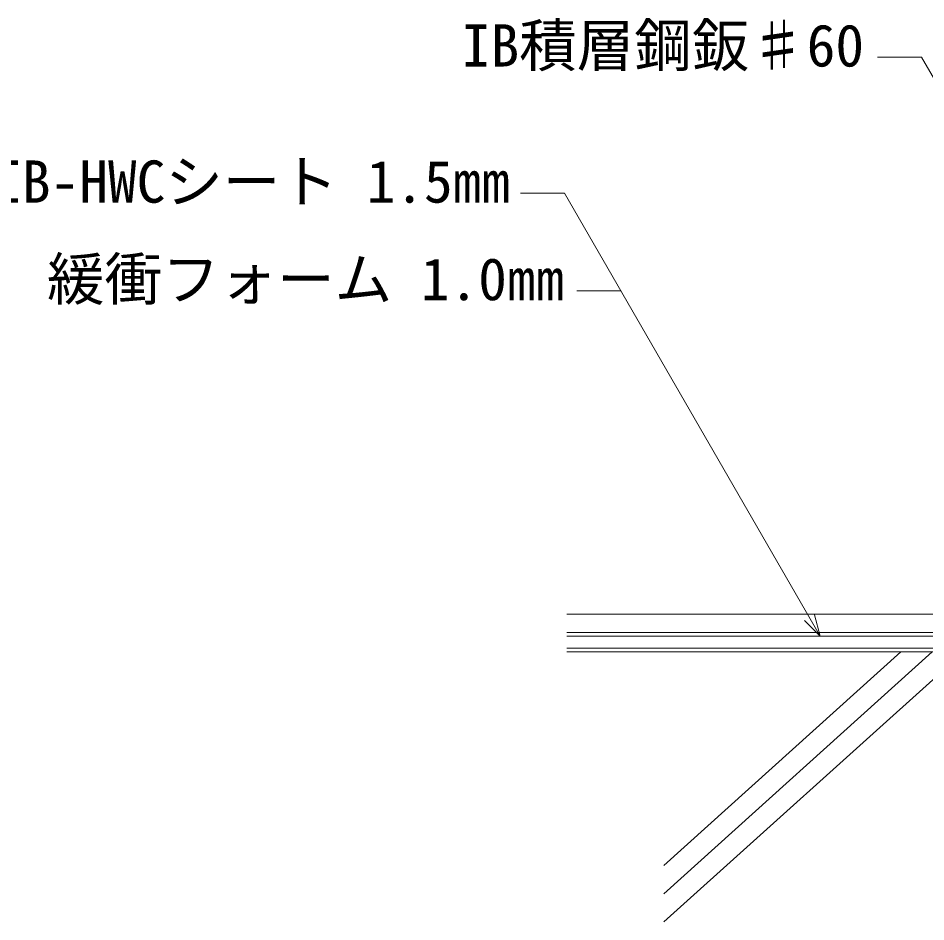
# Model space of a CAD drawing. Units: millimetres, scale not verified. Extents: x -840 to 840, y -594 to 594.
# Drawn here: x -553.1 to -304.7, y -320.4 to -73.2 of the extents above; entities that cross this region are included whole.
import ezdxf
from ezdxf.enums import TextEntityAlignment as Align

# ---------------------------------------------------------------- set-up
doc = ezdxf.new("R2010")
doc.units = ezdxf.units.MM
doc.header["$LTSCALE"] = 2
for name, color, linetype, lineweight in [('0-2_文字', 5, 'Continuous', 9), ('0-6_躯体', 7, 'Continuous', 9), ('0-8_緩衝フォーム', 7, 'Continuous', 9), ('0-9_IBｼｰﾄ', 7, 'Continuous', 9), ('0-D_寸法線', 7, 'Continuous', 9)]:
    doc.layers.add(name, color=color, linetype=linetype, lineweight=lineweight)
doc.styles.add('ＭＳ ゴシック', font='')
doc.styles.get('ＭＳ ゴシック').set_extended_font_data('MS Gothic')

msp = doc.modelspace()

# ---------------------------------------------------------------- linework, layer by layer
at = {"layer": '0-6_躯体'}
for p, q in [((-202.955, -246.585), (-402.955, -246.585)), ((-294.382, -246.585), (-376.387, -320.398)), ((-302.955, -246.585), (-376.387, -312.721)), ((-311.51, -246.585), (-376.387, -304.957))]:
    msp.add_line(p, q, dxfattribs=at)
at = {"layer": '0-8_緩衝フォーム'}
for p, q in [((-402.955, -242.252), (-203.955, -242.252)), ((-402.955, -245.585), (-203.955, -245.585))]:
    msp.add_line(p, q, dxfattribs=at)
at = {"layer": '0-9_IBｼｰﾄ'}
for p, q in [((-402.955, -236.252), (-267.997, -236.252)), ((-402.955, -241.252), (-266.657, -241.252))]:
    msp.add_line(p, q, dxfattribs=at)
at = {"layer": '0-D_寸法線'}
for p, q in [((-305.877, -83.875), (-317.877, -83.875)), ((-218.685, -234.898), (-305.877, -83.875)), ((-388.167, -147.783), (-400.167, -147.783))]:
    msp.add_line(p, q, dxfattribs=at)
for points in [[(-333.626, -242.252), (-403.564, -121.114), (-415.564, -121.114)], [(-337.869, -238.009), (-333.626, -242.252), (-335.179, -236.456)]]:
    msp.add_lwpolyline(points, dxfattribs=at)

# ---------------------------------------------------------------- texts
at = {"layer": '0-2_文字', "color": 7, "style": 'ＭＳ ゴシック'}
for s, p in [('IB積層鋼鈑♯60', (-431.659, -89.934)), ('サンタックIB-HWCシート 1.5㎜', (-638.587, -127.173)), ('緩衝フォーム 1.0㎜', (-545.161, -153.841))]:
    msp.add_text(s, height=11.54, dxfattribs=at).set_placement(p, align=Align.BOTTOM_LEFT)

doc.saveas('drawing.dxf')
